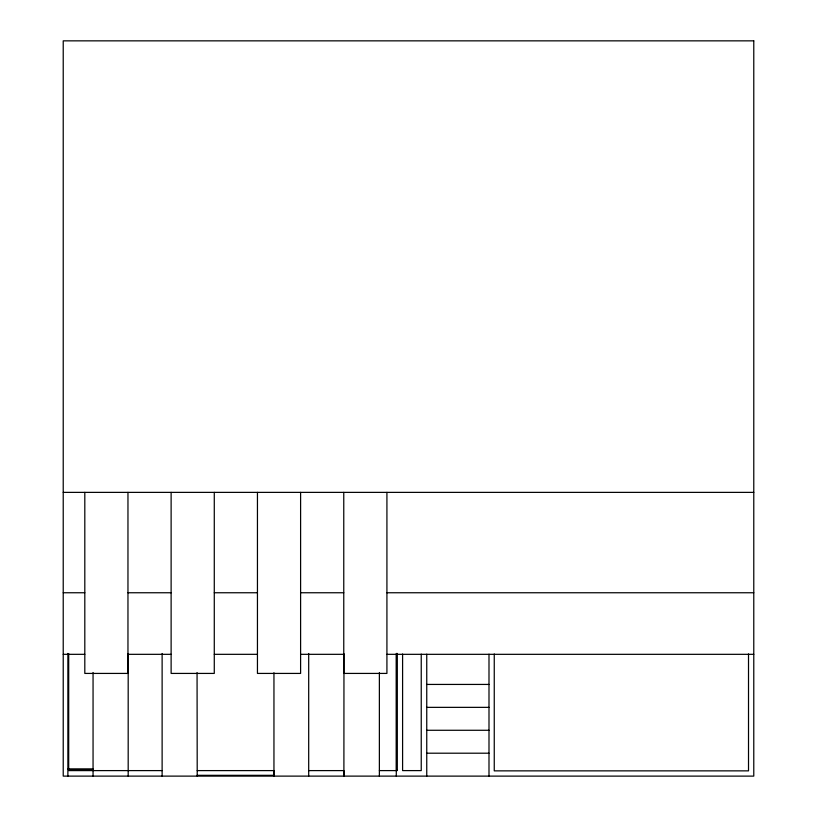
<?xml version="1.0" encoding="UTF-8"?>
<svg xmlns="http://www.w3.org/2000/svg" width="817" height="817" viewBox="0 0 817 817"><rect width="100%" height="100%" fill="white"/><g stroke="black" fill="none" stroke-linecap="round" stroke-linejoin="round"><path stroke-width="1.23" d="M63.226 492.375L753.774 492.375M63.226 592.754L84.805 592.754M127.963 592.754L171.121 592.754M214.279 592.754L257.447 592.754M300.605 592.754L343.763 592.754M386.921 592.754L753.774 592.754M63.226 654.325L84.805 654.325M127.963 654.325L171.121 654.325M214.279 654.325L257.447 654.325M300.605 654.325L343.763 654.325M386.921 654.325L753.774 654.325M426.75 684.432L488.995 684.432M426.75 707.359L488.995 707.359M426.75 730.275L488.995 730.275M426.75 753.203L488.995 753.203M67.882 769.154L93.056 769.154M67.882 769.328L93.056 769.328M396.286 770.38L397.185 770.38M162.123 770.605L68.689 770.605L68.689 653.549M197.214 770.605L274.4 770.605M308.693 770.605L343.896 770.605L343.896 776.119L343.967 653.631M379.374 770.605L397.185 770.605L397.185 653.416M197.06 775.323L273.787 775.323M748.515 653.927L748.515 770.86L494.254 770.86L494.254 653.968M488.995 654.182L488.995 776.119M426.75 654.182L426.75 776.119M421.235 654.111L421.235 770.605L402.597 770.605L402.597 654.019M396.511 653.416L396.511 770.605M396.286 653.62L396.286 776.119M386.921 492.375L386.921 673.422L343.763 673.422L343.763 492.375M379.374 672.595L379.374 776.15M308.693 653.488L308.693 776.119M300.605 492.375L300.605 673.422L257.447 673.422L257.447 492.375M273.95 672.759L273.95 776.119M273.787 770.605L273.787 776.119M214.279 492.375L214.279 673.422L171.121 673.422L171.121 492.375M197.06 672.585L197.214 776.119M162.123 653.488L162.123 776.119M128.187 653.488L128.187 776.119M127.963 492.375L127.963 673.422L84.805 673.422L84.805 492.375M93.056 672.503L93.056 776.119M67.882 653.426L67.882 776.119M753.774 40.85L63.226 40.85L63.226 776.119L753.774 776.119L753.774 40.85"/></g></svg>
